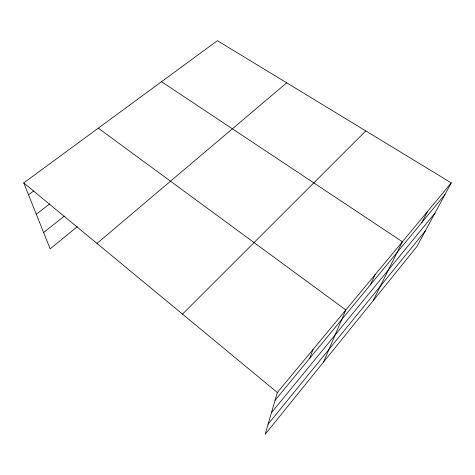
<?xml version="1.0" encoding="UTF-8"?>
<svg xmlns="http://www.w3.org/2000/svg" width="475" height="475" viewBox="0 0 475 475"><rect width="100%" height="100%" fill="white"/><g stroke="black" fill="none" stroke-linecap="round" stroke-linejoin="round"><path stroke-width="0.71" d="M451.25 182.881L277.335 392.516L265.139 434.322L416.836 246.65L451.25 182.881L217.396 40.678L23.75 182.905L50.142 248.817L77.395 226.623M309.777 358.233L313.031 349.487M323.576 362.027L345.818 309.967L98.295 128.155M370.429 284.762L375.179 274.574M373.113 300.74L402.396 241.769L161.536 81.7M421.889 222.431L427.684 211.286M268.084 424.223L425.38 230.82M271.445 412.704L434.94 213.103M275.072 400.277L445.045 194.376M182.489 314.117L365.798 130.922M96.977 243.432L286.716 82.828M43.617 232.518L64.291 216.095M36.296 214.231L49.721 203.87M28.53 194.833L33.796 190.897M23.75 182.905L277.335 392.516"/></g></svg>
